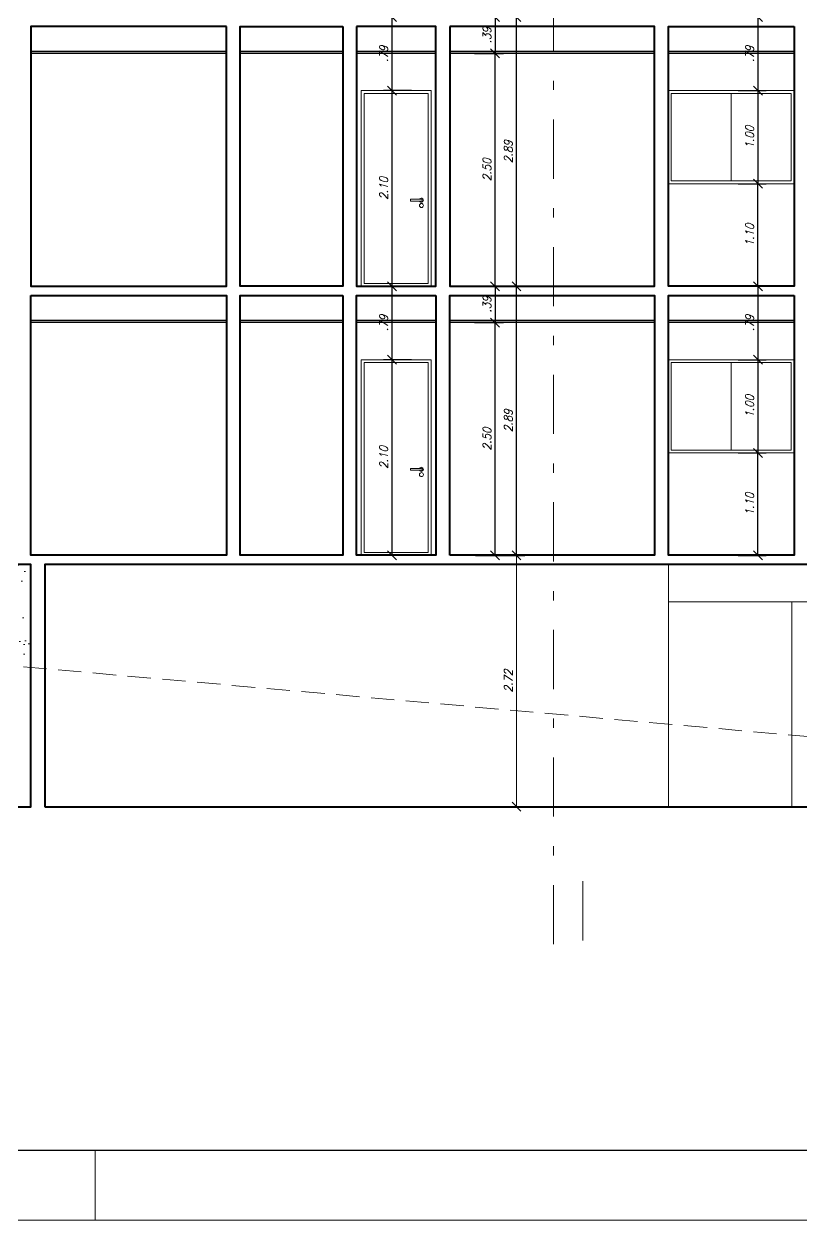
# Model space of a CAD drawing. Header units: millimetres. Extents: x 1865 to 2133, y 1062 to 1142.
# Drawn here: x 1879.64 to 1887.99, y 1106.29 to 1119.14 of the extents above; entities that cross this region are included whole.
import ezdxf

# ---------------------------------------------------------------- set-up
doc = ezdxf.new("R2010")
doc.units = ezdxf.units.MM
doc.header["$PDMODE"] = 35
doc.linetypes.add('DASHDOT', pattern=[25.4, 12.7, -6.35, 0, -6.35])
doc.linetypes.add('HIDDEN', pattern=[0.375, 0.25, -0.125])
for name, color, linetype, lineweight in [('Cota', 7, 'Continuous', 9), ('ESQ_INTER', 250, 'Continuous', 9), ('ESQUADRIAS', 250, 'Continuous', 9), ('Plarga', 7, 'Continuous', 40)]:
    doc.layers.add(name, color=color, linetype=linetype, lineweight=lineweight)
doc.layers.add('FÔRRO DE GÊSSO', color=133, linetype='Continuous')
doc.styles.add('romans15', font='romans.shx', dxfattribs={"width": 0.9, "oblique": 15})
doc.dimstyles.new('COTA_50', dxfattribs={"dimscale": 0.5, "dimtxt": 0.181, "dimasz": 0.193, "dimexe": 0.18, "dimexo": 0.15, "dimgap": 0.085, "dimtad": 1, "dimzin": 4, "dimdsep": 46, "dimtxsty": 'romans15', "dimblk1": 'OBLIQUE', "dimblk2": 'OBLIQUE', "dimsah": 1, "dimcen": 0.09, "dimclrd": 256, "dimclre": 256, "dimclrt": 256, "dimadec": 0, "dimazin": 0, "dimtfac": 1, "dimtmove": 2, "dimatfit": 3, "dimldrblk": 'NONE', "dimfxl": 1, "dimtolj": 1, "dimtzin": 1, "dimarcsym": 0})

# ---------------------------------------------------------------- blocks, each defined once
blk = doc.blocks.new('_OBLIQUE')
at = {"color": 0, "linetype": 'ByBlock'}
blk.add_line((-0.5, -0.5), (0.5, 0.5), dxfattribs=at)
blk = doc.blocks.new('*D547')
at = {"layer": 'Cota', "lineweight": -2, "transparency": 16777216}
for p, q in [((1887.312, 1118.422), (1887.612, 1118.422)), ((1887.522, 1118.422), (1887.522, 1117.422)), ((1887.312, 1117.422), (1887.612, 1117.422))]:
    blk.add_line(p, q, dxfattribs=at)
at = {"layer": 'Defpoints', "color": 0, "transparency": 16777216}
for p in [(1887.237, 1118.422), (1887.237, 1117.422), (1887.522, 1117.422)]:
    blk.add_point(p, dxfattribs=at)
at = {"layer": 'Cota', "lineweight": -2, "transparency": 16777216, "xscale": 0.0965, "yscale": 0.0965, "zscale": 0.0965}
for p, rotation in [((1887.522, 1118.422), 90), ((1887.522, 1117.422), 270)]:
    blk.add_blockref('_OBLIQUE', p, dxfattribs=dict(at, rotation=rotation))
at = {"layer": 'Cota', "transparency": 16777216, "insert": (1887.434, 1117.922), "char_height": 0.0905, "attachment_point": 5, "rotation": 90, "style": 'romans15'}
blk.add_mtext('\\A1;1.00', dxfattribs=at)
blk = doc.blocks.new('_None')
blk = doc.blocks.new('*D548')
at = {"layer": 'Cota', "lineweight": -2, "transparency": 16777216}
for p, q in [((1887.312, 1117.422), (1887.612, 1117.422)), ((1887.522, 1116.322), (1887.522, 1117.422)), ((1887.312, 1116.322), (1887.612, 1116.322))]:
    blk.add_line(p, q, dxfattribs=at)
at = {"layer": 'Defpoints', "color": 0, "transparency": 16777216}
for p in [(1887.237, 1117.422), (1887.522, 1117.422), (1887.237, 1116.322)]:
    blk.add_point(p, dxfattribs=at)
at = {"layer": 'Cota', "lineweight": -2, "transparency": 16777216, "xscale": 0.0965, "yscale": 0.0965, "zscale": 0.0965}
for p, rotation in [((1887.522, 1117.422), 90), ((1887.522, 1116.322), 270)]:
    blk.add_blockref('_OBLIQUE', p, dxfattribs=dict(at, rotation=rotation))
at = {"layer": 'Cota', "transparency": 16777216, "insert": (1887.434, 1116.872), "char_height": 0.0905, "attachment_point": 5, "rotation": 90, "style": 'romans15'}
blk.add_mtext('\\A1;1.10', dxfattribs=at)
blk = doc.blocks.new('*D549')
at = {"layer": 'Cota', "lineweight": -2, "transparency": 16777216}
for p, q in [((1887.312, 1119.212), (1887.612, 1119.212)), ((1887.522, 1119.212), (1887.522, 1118.422)), ((1887.312, 1118.422), (1887.612, 1118.422))]:
    blk.add_line(p, q, dxfattribs=at)
at = {"layer": 'Defpoints', "color": 0, "transparency": 16777216}
for p in [(1887.237, 1119.212), (1887.237, 1118.422), (1887.522, 1118.422)]:
    blk.add_point(p, dxfattribs=at)
at = {"layer": 'Cota', "lineweight": -2, "transparency": 16777216, "xscale": 0.0965, "yscale": 0.0965, "zscale": 0.0965}
for p, rotation in [((1887.522, 1119.212), 90), ((1887.522, 1118.422), 270)]:
    blk.add_blockref('_OBLIQUE', p, dxfattribs=dict(at, rotation=rotation))
at = {"layer": 'Cota', "transparency": 16777216, "insert": (1887.434, 1118.817), "char_height": 0.0905, "attachment_point": 5, "rotation": 90, "style": 'romans15'}
blk.add_mtext('\\A1;.79', dxfattribs=at)
blk = doc.blocks.new('*D550')
at = {"layer": 'Cota', "lineweight": -2, "transparency": 16777216}
for p, q in [((1887.312, 1115.532), (1887.612, 1115.532)), ((1887.522, 1115.532), (1887.522, 1114.532)), ((1887.312, 1114.532), (1887.612, 1114.532))]:
    blk.add_line(p, q, dxfattribs=at)
at = {"layer": 'Defpoints', "color": 0, "transparency": 16777216}
for p in [(1887.237, 1115.532), (1887.237, 1114.532), (1887.522, 1114.532)]:
    blk.add_point(p, dxfattribs=at)
at = {"layer": 'Cota', "lineweight": -2, "transparency": 16777216, "xscale": 0.0965, "yscale": 0.0965, "zscale": 0.0965}
for p, rotation in [((1887.522, 1115.532), 90), ((1887.522, 1114.532), 270)]:
    blk.add_blockref('_OBLIQUE', p, dxfattribs=dict(at, rotation=rotation))
at = {"layer": 'Cota', "transparency": 16777216, "insert": (1887.434, 1115.032), "char_height": 0.0905, "attachment_point": 5, "rotation": 90, "style": 'romans15'}
blk.add_mtext('\\A1;1.00', dxfattribs=at)
blk = doc.blocks.new('*D551')
at = {"layer": 'Cota', "lineweight": -2, "transparency": 16777216}
for p, q in [((1887.312, 1114.532), (1887.612, 1114.532)), ((1887.522, 1113.432), (1887.522, 1114.532)), ((1887.312, 1113.432), (1887.612, 1113.432))]:
    blk.add_line(p, q, dxfattribs=at)
at = {"layer": 'Defpoints', "color": 0, "transparency": 16777216}
for p in [(1887.237, 1114.532), (1887.522, 1114.532), (1887.237, 1113.432)]:
    blk.add_point(p, dxfattribs=at)
at = {"layer": 'Cota', "lineweight": -2, "transparency": 16777216, "xscale": 0.0965, "yscale": 0.0965, "zscale": 0.0965}
for p, rotation in [((1887.522, 1114.532), 90), ((1887.522, 1113.432), 270)]:
    blk.add_blockref('_OBLIQUE', p, dxfattribs=dict(at, rotation=rotation))
at = {"layer": 'Cota', "transparency": 16777216, "insert": (1887.434, 1113.982), "char_height": 0.0905, "attachment_point": 5, "rotation": 90, "style": 'romans15'}
blk.add_mtext('\\A1;1.10', dxfattribs=at)
blk = doc.blocks.new('*D552')
at = {"layer": 'Cota', "lineweight": -2, "transparency": 16777216}
for p, q in [((1887.312, 1116.322), (1887.612, 1116.322)), ((1887.522, 1116.322), (1887.522, 1115.532)), ((1887.312, 1115.532), (1887.612, 1115.532))]:
    blk.add_line(p, q, dxfattribs=at)
at = {"layer": 'Defpoints', "color": 0, "transparency": 16777216}
for p in [(1887.237, 1116.322), (1887.237, 1115.532), (1887.522, 1115.532)]:
    blk.add_point(p, dxfattribs=at)
at = {"layer": 'Cota', "lineweight": -2, "transparency": 16777216, "xscale": 0.0965, "yscale": 0.0965, "zscale": 0.0965}
for p, rotation in [((1887.522, 1116.322), 90), ((1887.522, 1115.532), 270)]:
    blk.add_blockref('_OBLIQUE', p, dxfattribs=dict(at, rotation=rotation))
at = {"layer": 'Cota', "transparency": 16777216, "insert": (1887.434, 1115.927), "char_height": 0.0905, "attachment_point": 5, "rotation": 90, "style": 'romans15'}
blk.add_mtext('\\A1;.79', dxfattribs=at)
blk = doc.blocks.new('*D553')
at = {"layer": 'Cota', "lineweight": -2, "transparency": 16777216}
for p, q in [((1884.478, 1118.822), (1884.789, 1118.822)), ((1884.699, 1116.322), (1884.699, 1118.822)), ((1884.489, 1116.322), (1884.789, 1116.322))]:
    blk.add_line(p, q, dxfattribs=at)
at = {"layer": 'Defpoints', "color": 0, "transparency": 16777216}
for p in [(1884.403, 1118.822), (1884.699, 1118.822), (1884.414, 1116.322)]:
    blk.add_point(p, dxfattribs=at)
at = {"layer": 'Cota', "lineweight": -2, "transparency": 16777216, "xscale": 0.0965, "yscale": 0.0965, "zscale": 0.0965}
for p, rotation in [((1884.699, 1118.822), 90), ((1884.699, 1116.322), 270)]:
    blk.add_blockref('_OBLIQUE', p, dxfattribs=dict(at, rotation=rotation))
at = {"layer": 'Cota', "transparency": 16777216, "insert": (1884.611, 1117.572), "char_height": 0.0905, "attachment_point": 5, "rotation": 90, "style": 'romans15'}
blk.add_mtext('\\A1;2.50', dxfattribs=at)
blk = doc.blocks.new('*D554')
at = {"layer": 'Cota', "lineweight": -2, "transparency": 16777216}
for p, q in [((1884.478, 1119.212), (1884.789, 1119.212)), ((1884.699, 1119.212), (1884.699, 1118.822)), ((1884.478, 1118.822), (1884.789, 1118.822))]:
    blk.add_line(p, q, dxfattribs=at)
at = {"layer": 'Defpoints', "color": 0, "transparency": 16777216}
for p in [(1884.403, 1119.212), (1884.403, 1118.822), (1884.699, 1118.822)]:
    blk.add_point(p, dxfattribs=at)
at = {"layer": 'Cota', "lineweight": -2, "transparency": 16777216, "xscale": 0.0965, "yscale": 0.0965, "zscale": 0.0965}
for p, rotation in [((1884.699, 1119.212), 90), ((1884.699, 1118.822), 270)]:
    blk.add_blockref('_OBLIQUE', p, dxfattribs=dict(at, rotation=rotation))
at = {"layer": 'Cota', "transparency": 16777216, "insert": (1884.611, 1119.017), "char_height": 0.0905, "attachment_point": 5, "rotation": 90, "style": 'romans15'}
blk.add_mtext('\\A1;.39', dxfattribs=at)
blk = doc.blocks.new('*D555')
at = {"layer": 'Cota', "lineweight": -2, "transparency": 16777216}
for p, q in [((1884.774, 1119.212), (1885.019, 1119.212)), ((1884.929, 1116.322), (1884.929, 1119.212)), ((1884.719, 1116.322), (1885.019, 1116.322))]:
    blk.add_line(p, q, dxfattribs=at)
at = {"layer": 'Defpoints', "color": 0, "transparency": 16777216}
for p in [(1884.699, 1119.212), (1884.929, 1119.212), (1884.644, 1116.322)]:
    blk.add_point(p, dxfattribs=at)
at = {"layer": 'Cota', "lineweight": -2, "transparency": 16777216, "xscale": 0.0965, "yscale": 0.0965, "zscale": 0.0965}
for p, rotation in [((1884.929, 1119.212), 90), ((1884.929, 1116.322), 270)]:
    blk.add_blockref('_OBLIQUE', p, dxfattribs=dict(at, rotation=rotation))
at = {"layer": 'Cota', "transparency": 16777216, "insert": (1884.841, 1117.767), "char_height": 0.0905, "attachment_point": 5, "rotation": 90, "style": 'romans15'}
blk.add_mtext('\\A1;2.89', dxfattribs=at)
blk = doc.blocks.new('*D571')
at = {"layer": 'Cota', "lineweight": -2, "transparency": 16777216}
for p, q in [((1884.478, 1115.932), (1884.789, 1115.932)), ((1884.699, 1113.432), (1884.699, 1115.932)), ((1884.489, 1113.432), (1884.789, 1113.432))]:
    blk.add_line(p, q, dxfattribs=at)
at = {"layer": 'Defpoints', "color": 0, "transparency": 16777216}
for p in [(1884.403, 1115.932), (1884.699, 1115.932), (1884.414, 1113.432)]:
    blk.add_point(p, dxfattribs=at)
at = {"layer": 'Cota', "lineweight": -2, "transparency": 16777216, "xscale": 0.0965, "yscale": 0.0965, "zscale": 0.0965}
for p, rotation in [((1884.699, 1115.932), 90), ((1884.699, 1113.432), 270)]:
    blk.add_blockref('_OBLIQUE', p, dxfattribs=dict(at, rotation=rotation))
at = {"layer": 'Cota', "transparency": 16777216, "insert": (1884.611, 1114.682), "char_height": 0.0905, "attachment_point": 5, "rotation": 90, "style": 'romans15'}
blk.add_mtext('\\A1;2.50', dxfattribs=at)
blk = doc.blocks.new('*D572')
at = {"layer": 'Cota', "lineweight": -2, "transparency": 16777216}
for p, q in [((1884.478, 1116.322), (1884.789, 1116.322)), ((1884.699, 1116.322), (1884.699, 1115.932)), ((1884.478, 1115.932), (1884.789, 1115.932))]:
    blk.add_line(p, q, dxfattribs=at)
at = {"layer": 'Defpoints', "color": 0, "transparency": 16777216}
for p in [(1884.403, 1116.322), (1884.403, 1115.932), (1884.699, 1115.932)]:
    blk.add_point(p, dxfattribs=at)
at = {"layer": 'Cota', "lineweight": -2, "transparency": 16777216, "xscale": 0.0965, "yscale": 0.0965, "zscale": 0.0965}
for p, rotation in [((1884.699, 1116.322), 90), ((1884.699, 1115.932), 270)]:
    blk.add_blockref('_OBLIQUE', p, dxfattribs=dict(at, rotation=rotation))
at = {"layer": 'Cota', "transparency": 16777216, "insert": (1884.611, 1116.127), "char_height": 0.0905, "attachment_point": 5, "rotation": 90, "style": 'romans15'}
blk.add_mtext('\\A1;.39', dxfattribs=at)
blk = doc.blocks.new('*D573')
at = {"layer": 'Cota', "lineweight": -2, "transparency": 16777216}
for p, q in [((1884.774, 1116.322), (1885.019, 1116.322)), ((1884.929, 1113.432), (1884.929, 1116.322)), ((1884.719, 1113.432), (1885.019, 1113.432))]:
    blk.add_line(p, q, dxfattribs=at)
at = {"layer": 'Defpoints', "color": 0, "transparency": 16777216}
for p in [(1884.699, 1116.322), (1884.929, 1116.322), (1884.644, 1113.432)]:
    blk.add_point(p, dxfattribs=at)
at = {"layer": 'Cota', "lineweight": -2, "transparency": 16777216, "xscale": 0.0965, "yscale": 0.0965, "zscale": 0.0965}
for p, rotation in [((1884.929, 1116.322), 90), ((1884.929, 1113.432), 270)]:
    blk.add_blockref('_OBLIQUE', p, dxfattribs=dict(at, rotation=rotation))
at = {"layer": 'Cota', "transparency": 16777216, "insert": (1884.841, 1114.877), "char_height": 0.0905, "attachment_point": 5, "rotation": 90, "style": 'romans15'}
blk.add_mtext('\\A1;2.89', dxfattribs=at)
blk = doc.blocks.new('*D584')
at = {"layer": 'Cota', "lineweight": -2, "transparency": 16777216}
for p, q in [((1883.802, 1118.422), (1883.501, 1118.422)), ((1883.591, 1118.422), (1883.591, 1116.322)), ((1883.802, 1116.322), (1883.501, 1116.322))]:
    blk.add_line(p, q, dxfattribs=at)
at = {"layer": 'Defpoints', "color": 0, "transparency": 16777216}
for p in [(1883.877, 1118.422), (1883.591, 1116.322), (1883.877, 1116.322)]:
    blk.add_point(p, dxfattribs=at)
at = {"layer": 'Cota', "lineweight": -2, "transparency": 16777216, "xscale": 0.0965, "yscale": 0.0965, "zscale": 0.0965}
for p, rotation in [((1883.591, 1118.422), 90), ((1883.591, 1116.322), 270)]:
    blk.add_blockref('_OBLIQUE', p, dxfattribs=dict(at, rotation=rotation))
at = {"layer": 'Cota', "transparency": 16777216, "insert": (1883.503, 1117.372), "char_height": 0.0905, "attachment_point": 5, "rotation": 90, "style": 'romans15'}
blk.add_mtext('\\A1;2.10', dxfattribs=at)
blk = doc.blocks.new('*D585')
at = {"layer": 'Cota', "lineweight": -2, "transparency": 16777216}
for p, q in [((1883.802, 1119.212), (1883.501, 1119.212)), ((1883.591, 1119.212), (1883.591, 1118.422)), ((1883.802, 1118.422), (1883.501, 1118.422))]:
    blk.add_line(p, q, dxfattribs=at)
at = {"layer": 'Defpoints', "color": 0, "transparency": 16777216}
for p in [(1883.877, 1119.212), (1883.591, 1118.422), (1883.877, 1118.422)]:
    blk.add_point(p, dxfattribs=at)
at = {"layer": 'Cota', "lineweight": -2, "transparency": 16777216, "xscale": 0.0965, "yscale": 0.0965, "zscale": 0.0965}
for p, rotation in [((1883.591, 1119.212), 90), ((1883.591, 1118.422), 270)]:
    blk.add_blockref('_OBLIQUE', p, dxfattribs=dict(at, rotation=rotation))
at = {"layer": 'Cota', "transparency": 16777216, "insert": (1883.503, 1118.817), "char_height": 0.0905, "attachment_point": 5, "rotation": 90, "style": 'romans15'}
blk.add_mtext('\\A1;.79', dxfattribs=at)
blk = doc.blocks.new('*D586')
at = {"layer": 'Cota', "lineweight": -2, "transparency": 16777216}
for p, q in [((1883.802, 1115.532), (1883.501, 1115.532)), ((1883.591, 1115.532), (1883.591, 1113.432)), ((1883.802, 1113.432), (1883.501, 1113.432))]:
    blk.add_line(p, q, dxfattribs=at)
at = {"layer": 'Defpoints', "color": 0, "transparency": 16777216}
for p in [(1883.877, 1115.532), (1883.591, 1113.432), (1883.877, 1113.432)]:
    blk.add_point(p, dxfattribs=at)
at = {"layer": 'Cota', "lineweight": -2, "transparency": 16777216, "xscale": 0.0965, "yscale": 0.0965, "zscale": 0.0965}
for p, rotation in [((1883.591, 1115.532), 90), ((1883.591, 1113.432), 270)]:
    blk.add_blockref('_OBLIQUE', p, dxfattribs=dict(at, rotation=rotation))
at = {"layer": 'Cota', "transparency": 16777216, "insert": (1883.503, 1114.482), "char_height": 0.0905, "attachment_point": 5, "rotation": 90, "style": 'romans15'}
blk.add_mtext('\\A1;2.10', dxfattribs=at)
blk = doc.blocks.new('*D587')
at = {"layer": 'Cota', "lineweight": -2, "transparency": 16777216}
for p, q in [((1883.802, 1116.322), (1883.501, 1116.322)), ((1883.591, 1116.322), (1883.591, 1115.532)), ((1883.802, 1115.532), (1883.501, 1115.532))]:
    blk.add_line(p, q, dxfattribs=at)
at = {"layer": 'Defpoints', "color": 0, "transparency": 16777216}
for p in [(1883.877, 1116.322), (1883.591, 1115.532), (1883.877, 1115.532)]:
    blk.add_point(p, dxfattribs=at)
at = {"layer": 'Cota', "lineweight": -2, "transparency": 16777216, "xscale": 0.0965, "yscale": 0.0965, "zscale": 0.0965}
for p, rotation in [((1883.591, 1116.322), 90), ((1883.591, 1115.532), 270)]:
    blk.add_blockref('_OBLIQUE', p, dxfattribs=dict(at, rotation=rotation))
at = {"layer": 'Cota', "transparency": 16777216, "insert": (1883.503, 1115.927), "char_height": 0.0905, "attachment_point": 5, "rotation": 90, "style": 'romans15'}
blk.add_mtext('\\A1;.79', dxfattribs=at)

msp = doc.modelspace()

# ---------------------------------------------------------------- hatches: boundary and pattern name
at = {"lineweight": 5}
h = msp.add_hatch(dxfattribs=at)
h.set_pattern_fill('AR-SAND,_O', color=256, scale=0.008)
h.set_pattern_definition([(37.5, (-31.6269, 144.28373), (-0.01280025, 0.39153059), [0, -0.308864, 0, -0.34544, 0, -0.3302]), (7.5, (-31.6269, 144.2837), (0.35961863, 0.57346008), [0, -0.166624, 0, -0.278384, 0, -0.10668]), (327.5, (-31.87683, 144.28373), (0.632793896, 0.00114975), [0, -0.1016, 0, -0.36576, 0, -0.47752]), (317.5, (-31.87683, 144.2837), (0.61084516, 0.17834346), [0, -0.0508, 0, -0.239776, 0, -0.27432])])
h.paths.add_polyline_path([(1871.7866, 1112.9324), (1879.7116, 1112.228), (1879.7116, 1113.3324), (1875.1419, 1113.3324), (1875.1419, 1112.9324)])
at = {"layer": 'FÔRRO DE GÊSSO'}
h = msp.add_hatch(color=256, dxfattribs=at)
h.dxf.hatch_style = 1
h.paths.add_polyline_path([(1884.0616, 1118.8424), (1883.2116, 1118.8424), (1883.2116, 1118.8224), (1884.0616, 1118.8224)])
h.paths.add_polyline_path([(1883.5857, 1118.7041), (1883.5857, 1118.9024), (1883.4578, 1118.9367), (1883.4578, 1118.7383)], flags=9)
h = msp.add_hatch(color=256, dxfattribs=at)
h.dxf.hatch_style = 1
h.paths.add_polyline_path([(1887.9116, 1118.8424), (1886.5616, 1118.8424), (1886.5616, 1118.8224), (1887.9116, 1118.8224)])
h.paths.add_polyline_path([(1887.5166, 1118.7041), (1887.5166, 1118.9024), (1887.3887, 1118.9367), (1887.3887, 1118.7383)], flags=9)
h = msp.add_hatch(color=256, dxfattribs=at)
h.dxf.hatch_style = 1
h.paths.add_polyline_path([(1883.0616, 1118.8424), (1881.9616, 1118.8424), (1881.9616, 1118.8224), (1883.0616, 1118.8224)])
h.paths.add_polyline_path([(1881.8116, 1118.8424), (1879.7116, 1118.8424), (1879.7116, 1118.8224), (1881.8116, 1118.8224)])
h = msp.add_hatch(color=256, dxfattribs=at)
h.dxf.hatch_style = 1
h.paths.add_polyline_path([(1886.4116, 1118.8424), (1884.2116, 1118.8424), (1884.2116, 1118.8224), (1886.4116, 1118.8224)])
h = msp.add_hatch(color=256, dxfattribs=at)
h.dxf.hatch_style = 1
h.paths.add_polyline_path([(1884.0616, 1115.9524), (1883.2116, 1115.9524), (1883.2116, 1115.9324), (1884.0616, 1115.9324)])
h.paths.add_polyline_path([(1883.5857, 1115.8141), (1883.5857, 1116.0124), (1883.4578, 1116.0467), (1883.4578, 1115.8483)], flags=9)
h = msp.add_hatch(color=256, dxfattribs=at)
h.dxf.hatch_style = 1
h.paths.add_polyline_path([(1887.9116, 1115.9524), (1886.5616, 1115.9524), (1886.5616, 1115.9324), (1887.9116, 1115.9324)])
h.paths.add_polyline_path([(1887.5166, 1115.8141), (1887.5166, 1116.0124), (1887.3887, 1116.0467), (1887.3887, 1115.8483)], flags=9)
h = msp.add_hatch(color=256, dxfattribs=at)
h.dxf.hatch_style = 1
h.paths.add_polyline_path([(1883.0616, 1115.9524), (1881.9616, 1115.9524), (1881.9616, 1115.9324), (1883.0616, 1115.9324)])
h.paths.add_polyline_path([(1881.8116, 1115.9524), (1879.7116, 1115.9524), (1879.7116, 1115.9324), (1881.8116, 1115.9324)])
h = msp.add_hatch(color=256, dxfattribs=at)
h.dxf.hatch_style = 1
h.paths.add_polyline_path([(1886.4116, 1115.9524), (1884.2116, 1115.9524), (1884.2116, 1115.9324), (1886.4116, 1115.9324)])

# ---------------------------------------------------------------- linework, layer by layer
msp.add_line((1866.5258, 1107.0443), (1949.0258, 1107.0443))
at = {"color": 7, "linetype": 'Continuous', "lineweight": 20}
msp.add_line((1864.6508, 1106.2943), (1949.7758, 1106.2943), dxfattribs=at)
at = {"linetype": 'DASHDOT', "lineweight": 9, "ltscale": 0.05}
for points in [[(1885.3258, 1109.2563), (1885.3258, 1130.7808)], [(1885.6416, 1109.2977), (1885.6416, 1110.241)]]:
    msp.add_lwpolyline(points, dxfattribs=at)
at = {"lineweight": 15}
msp.add_lwpolyline([(1886.5616, 1110.7324), (1886.5616, 1113.3324), (1886.5616, 1113.3324)], dxfattribs=at)
at = {"linetype": 'HIDDEN', "lineweight": 5}
msp.add_lwpolyline([(1871.7866, 1112.9324), (1898.7866, 1110.5324)], dxfattribs=at)
at = {"lineweight": 9}
for points in [[(1898.5866, 1112.9324), (1886.5616, 1112.9324)], [(1887.8866, 1110.7324), (1887.8866, 1112.9324)]]:
    msp.add_lwpolyline(points, dxfattribs=at)
at = {"color": 7, "linetype": 'Continuous', "lineweight": 20}
msp.add_lwpolyline([(1880.4008, 1106.2943), (1880.4008, 1107.0443)], dxfattribs=at)
at = {"layer": 'Cota'}
for p, q in [((1884.7186, 1113.4324), (1885.019, 1113.4324)), ((1884.929, 1113.4324), (1884.929, 1110.7324)), ((1884.7742, 1110.7324), (1885.019, 1110.7324))]:
    msp.add_line(p, q, dxfattribs=at)
at = {"layer": 'ESQ_INTER'}
for points in [[(1887.9116, 1118.4224), (1886.5616, 1118.4224), (1886.5616, 1117.4224), (1887.9116, 1117.4224)], [(1887.8816, 1118.3924), (1886.5916, 1118.3924), (1886.5916, 1117.4524), (1887.8816, 1117.4524)], [(1887.9116, 1115.5324), (1886.5616, 1115.5324), (1886.5616, 1114.5324), (1887.9116, 1114.5324)], [(1887.8816, 1115.5024), (1886.5916, 1115.5024), (1886.5916, 1114.5624), (1887.8816, 1114.5624)]]:
    msp.add_lwpolyline(points, close=True, dxfattribs=at)
for points in [[(1887.2366, 1118.3924), (1887.2366, 1117.4524)], [(1887.2366, 1115.5024), (1887.2366, 1114.5624)]]:
    msp.add_lwpolyline(points, dxfattribs=at)
at = {"layer": 'ESQUADRIAS', "ltscale": 0.02}
for p, q in [((1883.9066, 1117.2554), (1883.7896, 1117.2554)), ((1883.9066, 1117.2354), (1883.7896, 1117.2354)), ((1883.9066, 1114.3654), (1883.7896, 1114.3654)), ((1883.9066, 1114.3454), (1883.7896, 1114.3454))]:
    msp.add_line(p, q, dxfattribs=at)
at = {"layer": 'ESQUADRIAS'}
for points in [[(1883.2616, 1116.3224), (1884.0116, 1116.3224), (1884.0116, 1118.4224), (1883.2616, 1118.4224)], [(1883.2916, 1116.3524), (1883.9816, 1116.3524), (1883.9816, 1118.3924), (1883.2916, 1118.3924)], [(1883.2616, 1113.4324), (1884.0116, 1113.4324), (1884.0116, 1115.5324), (1883.2616, 1115.5324)], [(1883.2916, 1113.4624), (1883.9816, 1113.4624), (1883.9816, 1115.5024), (1883.2916, 1115.5024)]]:
    msp.add_lwpolyline(points, close=True, dxfattribs=at)
for points in [[(1883.7896, 1117.2354), (1883.7896, 1117.2554)], [(1883.7896, 1114.3454), (1883.7896, 1114.3654)]]:
    msp.add_lwpolyline(points, dxfattribs=at)
at = {"layer": 'ESQUADRIAS', "ltscale": 0.02}
for centre in [(1883.9081, 1117.1887), (1883.9081, 1114.2987)]:
    msp.add_circle(centre, 0.0215, dxfattribs=at)
for centre, radius, start, end in [((1883.9066, 1117.2454), 0.0218, 207.32571, 152.67429), ((1883.9066, 1117.2454), 0.01, 270, 90), ((1883.9066, 1114.3554), 0.0218, 207.32571, 152.67429), ((1883.9066, 1114.3554), 0.01, 270, 90)]:
    msp.add_arc(centre, radius, start, end, dxfattribs=at)
at = {"layer": 'FÔRRO DE GÊSSO'}
for points in [[(1881.8116, 1118.8424), (1879.7116, 1118.8424)], [(1881.8116, 1118.8224), (1879.7116, 1118.8224)], [(1883.0616, 1118.8424), (1881.9616, 1118.8424)], [(1883.0616, 1118.8224), (1881.9616, 1118.8224)], [(1884.0616, 1118.8424), (1883.2116, 1118.8424)], [(1884.0616, 1118.8224), (1883.2116, 1118.8224)], [(1886.4116, 1118.8424), (1884.2116, 1118.8424)], [(1886.4116, 1118.8224), (1884.2116, 1118.8224)], [(1887.9116, 1118.8424), (1886.5616, 1118.8424)], [(1887.9116, 1118.8224), (1886.5616, 1118.8224)], [(1881.8116, 1115.9524), (1879.7116, 1115.9524)], [(1881.8116, 1115.9324), (1879.7116, 1115.9324)], [(1883.0616, 1115.9524), (1881.9616, 1115.9524)], [(1883.0616, 1115.9324), (1881.9616, 1115.9324)], [(1884.0616, 1115.9524), (1883.2116, 1115.9524)], [(1884.0616, 1115.9324), (1883.2116, 1115.9324)], [(1886.4116, 1115.9524), (1884.2116, 1115.9524)], [(1886.4116, 1115.9324), (1884.2116, 1115.9324)], [(1887.9116, 1115.9524), (1886.5616, 1115.9524)], [(1887.9116, 1115.9324), (1886.5616, 1115.9324)]]:
    msp.add_lwpolyline(points, dxfattribs=at)
at = {"layer": 'Plarga'}
for points in [[(1881.8116, 1119.1124), (1879.7116, 1119.1124), (1879.7116, 1116.3224), (1881.8116, 1116.3224)], [(1883.0616, 1119.1124), (1883.0616, 1116.3224), (1881.9616, 1116.3224), (1881.9616, 1119.1124)], [(1883.2116, 1119.1124), (1883.2116, 1116.3224), (1884.0616, 1116.3224), (1884.0616, 1119.1124)], [(1884.2116, 1119.1124), (1884.2116, 1116.3224), (1886.4116, 1116.3224), (1886.4116, 1119.1124)], [(1887.9116, 1119.1124), (1887.9116, 1116.3224), (1886.5616, 1116.3224), (1886.5616, 1119.1124)], [(1879.7116, 1116.2224), (1881.8116, 1116.2224), (1881.8116, 1113.4324), (1879.7116, 1113.4324), (1879.7116, 1116.2224)], [(1883.0616, 1116.2224), (1883.0616, 1113.4324), (1881.9616, 1113.4324), (1881.9616, 1116.2224)], [(1884.0616, 1116.2224), (1884.0616, 1113.4324), (1883.2116, 1113.4324), (1883.2116, 1116.2224)], [(1884.2116, 1113.4324), (1884.2116, 1116.2224), (1886.4116, 1116.2224), (1886.4116, 1113.4324)], [(1887.9116, 1116.2224), (1887.9116, 1113.4324), (1886.5616, 1113.4324), (1886.5616, 1116.2224)], [(1879.8616, 1110.7324), (1898.5866, 1110.7324), (1898.5866, 1113.3324), (1879.8616, 1113.3324), (1879.8616, 1113.3324)]]:
    msp.add_lwpolyline(points, close=True, dxfattribs=at)
msp.add_lwpolyline([(1878.6348, 1110.7324), (1879.7116, 1110.7324), (1879.7116, 1113.3324), (1879.7116, 1113.3324), (1875.1419, 1113.3324)], dxfattribs=at)

# ---------------------------------------------------------------- block references
at = {"layer": 'Cota', "xscale": 0.0965, "yscale": 0.0965, "zscale": 0.0965}
for p, rotation in [((1884.929, 1113.4324), 90), ((1884.929, 1110.7324), 270)]:
    msp.add_blockref('_OBLIQUE', p, dxfattribs=dict(at, rotation=rotation))

# ---------------------------------------------------------------- texts
at = {"layer": 'Cota', "insert": (1884.8413, 1112.0824), "char_height": 0.0905, "attachment_point": 5, "rotation": 90, "style": 'romans15'}
msp.add_mtext('\\A1;2.72', dxfattribs=at)

# ---------------------------------------------------------------- dimensions: what is measured, and where the dimension line sits
at = {"layer": 'Cota'}
for base, p1, p2, angle, picture, middle in [((1883.5911, 1118.4224), (1883.8766, 1119.2124), (1883.8766, 1118.4224), 90, '*D585', (1883.5033, 1118.8174)), ((1884.6992, 1118.8224), (1884.4034, 1119.2124), (1884.4034, 1118.8224), 90, '*D554', (1884.6114, 1119.0174)), ((1884.929, 1119.2124), (1884.6436, 1116.3224), (1884.6992, 1119.2124), 270, '*D555', (1884.8413, 1117.7674)), ((1887.522, 1118.4224), (1887.2366, 1119.2124), (1887.2366, 1118.4224), 90, '*D549', (1887.4343, 1118.8174)), ((1884.6992, 1118.8224), (1884.4137, 1116.3224), (1884.4034, 1118.8224), 270, '*D553', (1884.6114, 1117.5724)), ((1883.5911, 1116.3224), (1883.8766, 1118.4224), (1883.8766, 1116.3224), 90, '*D584', (1883.5033, 1117.3724)), ((1887.522, 1117.4224), (1887.2366, 1118.4224), (1887.2366, 1117.4224), 90, '*D547', (1887.4343, 1117.9224)), ((1887.522, 1117.4224), (1887.2366, 1116.3224), (1887.2366, 1117.4224), 270, '*D548', (1887.4343, 1116.8724)), ((1883.5911, 1115.5324), (1883.8766, 1116.3224), (1883.8766, 1115.5324), 90, '*D587', (1883.5033, 1115.9274)), ((1884.6992, 1115.9324), (1884.4034, 1116.3224), (1884.4034, 1115.9324), 90, '*D572', (1884.6114, 1116.1274)), ((1884.929, 1116.3224), (1884.6436, 1113.4324), (1884.6992, 1116.3224), 270, '*D573', (1884.8413, 1114.8774)), ((1887.522, 1115.5324), (1887.2366, 1116.3224), (1887.2366, 1115.5324), 90, '*D552', (1887.4343, 1115.9274)), ((1884.6992, 1115.9324), (1884.4137, 1113.4324), (1884.4034, 1115.9324), 270, '*D571', (1884.6114, 1114.6824)), ((1883.5911, 1113.4324), (1883.8766, 1115.5324), (1883.8766, 1113.4324), 90, '*D586', (1883.5033, 1114.4824)), ((1887.522, 1114.5324), (1887.2366, 1115.5324), (1887.2366, 1114.5324), 90, '*D550', (1887.4343, 1115.0324)), ((1887.522, 1114.5324), (1887.2366, 1113.4324), (1887.2366, 1114.5324), 270, '*D551', (1887.4343, 1113.9824))]:
    dim = msp.add_linear_dim(base=base, p1=p1, p2=p2, angle=angle, dimstyle='COTA_50', dxfattribs=at)
    dim.commit()
    dim.dimension.update_dxf_attribs({"geometry": picture, "text_midpoint": middle})

doc.saveas('drawing.dxf')
